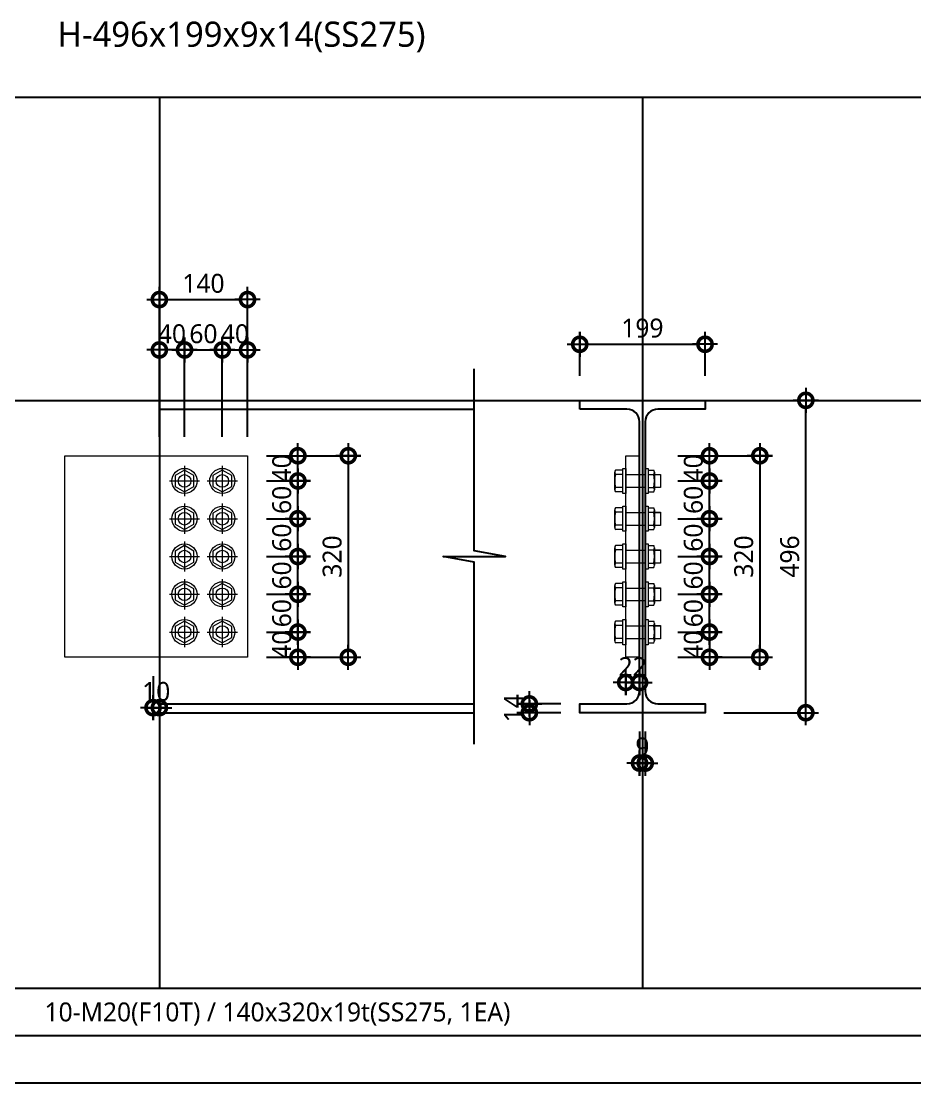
# Model space of a CAD drawing. Header units: millimetres. Extents: x 465 to 8156, y 210 to 5730.
# Drawn here: x 5907 to 7335, y 2125 to 3811 of the extents above; entities that cross this region are included whole.
import ezdxf
from ezdxf.enums import TextEntityAlignment as Align
from ezdxf.lldxf.tags import DXFTag

# ---------------------------------------------------------------- set-up
doc = ezdxf.new("R2010")
doc.units = ezdxf.units.MM
doc.header["$LTSCALE"] = 10
doc.layers.get('Defpoints').update_dxf_attribs({"color": 137})
for name, color, linetype, lineweight in [('Anchor Bolt', 4, 'Continuous', 0), ('Plate', 3, 'Continuous', 0), ('Steel-Hidden', 2, 'DASHED0', 0)]:
    doc.layers.add(name, color=color, linetype=linetype, lineweight=lineweight)
for name, color, linetype in [('DIM', 7, 'Continuous'), ('STEEL', 4, 'Continuous'), ('SYM', 6, 'Continuous'), ('TABLE', 7, 'Continuous'), ('TEXT', 3, 'Continuous')]:
    doc.layers.add(name, color=color, linetype=linetype)
doc.layers.add('TEMP', color=171, linetype='Continuous', plot=False)
doc.styles.add('S1', font='malgun.ttf')
doc.styles.add('스타일1', font='malgun.ttf')
tags = doc.linetypes.add('DASHED0', pattern=[1, 0.5, -0.5]).pattern_tags.tags
tags[6:7] = [DXFTag(74, 4), DXFTag(75, 0), DXFTag(340, '0'), DXFTag(46, 0.0), DXFTag(50, 0.0), DXFTag(44, 0.0), DXFTag(45, 0.0)]
tags[4:5] = [DXFTag(74, 4), DXFTag(75, 0), DXFTag(340, '0'), DXFTag(46, 0.0), DXFTag(50, 0.0), DXFTag(44, 0.0), DXFTag(45, 0.0)]
doc.dimstyles.new('CJA-10', dxfattribs={"dimscale": 10, "dimtxt": 3, "dimasz": 1, "dimexe": 2, "dimexo": 3, "dimgap": 1, "dimtad": 1, "dimdec": 0, "dimzin": 1, "dimdsep": 46, "dimlunit": 6, "dimtxsty": '스타일1', "dimblk": 'GAUN-DOT', "dimcen": -2, "dimdle": 2, "dimclrd": 256, "dimclre": 256, "dimclrt": 3, "dimadec": 0, "dimazin": 0, "dimtfac": 1, "dimtdec": 0, "dimtix": 1, "dimtmove": 2, "dimatfit": 3, "dimldrblk": 'DOTSMALL', "dimfxl": 1, "dimtolj": 1, "dimtzin": 1, "dimarcsym": 0})

# ---------------------------------------------------------------- blocks, each defined once
blk = doc.blocks.new('HEADED_HT_BOLT-PLAN-M20F10T')
at = {"layer": 'Anchor Bolt', "color": 1}
for p, q in [((0, 24), (0, -24)), ((-24, 0), (24, 0))]:
    blk.add_line(p, q, dxfattribs=at)
at = {"layer": 'Anchor Bolt'}
blk.add_lwpolyline([(0, 17.3), (-15, 8.7), (-15, -8.7), (0, -17.3), (15, -8.7), (15, 8.7), (0, 17.3)], dxfattribs=at)
at = {"layer": 'Anchor Bolt', "color": 8}
blk.add_circle((0, 0), 20, dxfattribs=at)
at = {"layer": 'Anchor Bolt'}
blk.add_circle((0, 0), 10, dxfattribs=at)
blk = doc.blocks.new('HEADED_HT_BOLT-HEAD-M20')
for p, q in [((-13.9, 17.5), (13.9, 17.5)), ((-20, 0), (-20, 4.5)), ((-20, 4.5), (20, 4.5)), ((20, 0), (-20, 0)), ((-17.3, 4.5), (-17.3, 16.2)), ((-17.3, 4.5), (17.3, 4.5)), ((-10.4, 4.5), (-10.4, 16.2)), ((10.4, 4.5), (10.4, 16.2)), ((17.3, 4.5), (17.3, 16.2)), ((20, 4.5), (20, 0))]:
    blk.add_line(p, q)
for centre, radius, start, end in [((-13.9, 12.2), 5.27, 48.86, 131.14), ((0, -24.7), 42.2, 75.7395, 104.2605), ((13.9, 12.2), 5.27, 48.86, 131.14)]:
    blk.add_arc(centre, radius, start, end)
blk = doc.blocks.new('HEADED_HT_BOLT-TAIL-M20')
for p, q in [((-10.5, 24), (-10, 24.5)), ((-10.5, 14.5), (-10.5, 24)), ((-10.5, 24), (10.5, 24)), ((-10, 24.5), (10, 24.5)), ((-10, 14.5), (-10, 24.5)), ((10, 24.5), (10.5, 24)), ((10, 14.5), (10, 24.5)), ((10.5, 24), (10.5, 14.5)), ((-20, 0), (-20, 4.5)), ((-20, 4.5), (20, 4.5)), ((20, 0), (-20, 0)), ((-17.3, 4.5), (-17.3, 13.5)), ((-17.3, 4.5), (17.3, 4.5)), ((-13.9, 14.5), (13.9, 14.5)), ((-10.4, 4.5), (-10.4, 13.5)), ((10.4, 4.5), (10.4, 13.5)), ((17.3, 4.5), (17.3, 13.5)), ((20, 4.5), (20, 0))]:
    blk.add_line(p, q)
for centre, radius, start, end in [((-13.9, 8), 6.5, 57.7958, 122.2042), ((0, -40), 54.5, 79.0073, 100.9927), ((13.9, 8), 6.5, 57.7958, 122.2042)]:
    blk.add_arc(centre, radius, start, end)
blk = doc.blocks.new('GAUN-DOT')
at = {"linetype": 'ByBlock'}
for p, q in [((0, -2), (0, 2)), ((2, 0), (-2, 0))]:
    blk.add_line(p, q, dxfattribs=at)
at = {"const_width": 2.25}
blk.add_lwpolyline([(0, 0.28125, 1), (0, -0.28125, 1)], format="xyb", close=True, dxfattribs=at)
blk = doc.blocks.new('*D153')
at = {"layer": 'Defpoints', "color": 0, "transparency": 16777216}
for p in [(6266, 2840.6), (6266, 2800.6), (6346, 2800.6)]:
    blk.add_point(p, dxfattribs=at)
at = {"layer": 'DIM', "lineweight": -2, "transparency": 16777216}
for p, q in [((6346, 2850.6), (6346, 2860.6)), ((6296, 2840.6), (6366, 2840.6)), ((6346, 2840.6), (6346, 2800.6)), ((6296, 2800.6), (6366, 2800.6)), ((6346, 2790.6), (6346, 2780.6))]:
    blk.add_line(p, q, dxfattribs=at)
at = {"layer": 'DIM', "lineweight": -2, "transparency": 16777216, "xscale": 10, "yscale": 10, "zscale": 10}
for p, rotation in [((6346, 2840.6), 270), ((6346, 2800.6), 90)]:
    blk.add_blockref('GAUN-DOT', p, dxfattribs=dict(at, rotation=rotation))
at = {"layer": 'DIM', "color": 3, "transparency": 16777216, "insert": (6320.5, 2820.6), "char_height": 30, "attachment_point": 5, "rotation": 90, "style": '스타일1'}
blk.add_mtext('\\A1;40', dxfattribs=at)
blk = doc.blocks.new('_DotSmall')
at = {"color": 0, "linetype": 'ByBlock', "const_width": 0.5}
blk.add_lwpolyline([(-0.0625, 0, 1), (0.0625, 0, 1)], format="xyb", close=True, dxfattribs=at)
blk = doc.blocks.new('*D154')
at = {"layer": 'Defpoints', "color": 0, "transparency": 16777216}
for p in [(6266, 2900.6), (6346, 2900.6), (6266, 2840.6)]:
    blk.add_point(p, dxfattribs=at)
at = {"layer": 'DIM', "lineweight": -2, "transparency": 16777216}
for p, q in [((6346, 2910.6), (6346, 2920.6)), ((6296, 2900.6), (6366, 2900.6)), ((6346, 2840.6), (6346, 2900.6)), ((6296, 2840.6), (6366, 2840.6)), ((6346, 2830.6), (6346, 2820.6))]:
    blk.add_line(p, q, dxfattribs=at)
at = {"layer": 'DIM', "lineweight": -2, "transparency": 16777216, "xscale": 10, "yscale": 10, "zscale": 10}
for p, rotation in [((6346, 2900.6), 270), ((6346, 2840.6), 90)]:
    blk.add_blockref('GAUN-DOT', p, dxfattribs=dict(at, rotation=rotation))
at = {"layer": 'DIM', "color": 3, "transparency": 16777216, "insert": (6320.5, 2870.6), "char_height": 30, "attachment_point": 5, "rotation": 90, "style": '스타일1'}
blk.add_mtext('\\A1;60', dxfattribs=at)
blk = doc.blocks.new('*D155')
at = {"layer": 'Defpoints', "color": 0, "transparency": 16777216}
for p in [(6266, 2960.6), (6346, 2960.6), (6266, 2900.6)]:
    blk.add_point(p, dxfattribs=at)
at = {"layer": 'DIM', "lineweight": -2, "transparency": 16777216}
for p, q in [((6346, 2970.6), (6346, 2980.6)), ((6296, 2960.6), (6366, 2960.6)), ((6346, 2900.6), (6346, 2960.6)), ((6296, 2900.6), (6366, 2900.6)), ((6346, 2890.6), (6346, 2880.6))]:
    blk.add_line(p, q, dxfattribs=at)
at = {"layer": 'DIM', "lineweight": -2, "transparency": 16777216, "xscale": 10, "yscale": 10, "zscale": 10}
for p, rotation in [((6346, 2960.6), 270), ((6346, 2900.6), 90)]:
    blk.add_blockref('GAUN-DOT', p, dxfattribs=dict(at, rotation=rotation))
at = {"layer": 'DIM', "color": 3, "transparency": 16777216, "insert": (6320.5, 2930.6), "char_height": 30, "attachment_point": 5, "rotation": 90, "style": '스타일1'}
blk.add_mtext('\\A1;60', dxfattribs=at)
blk = doc.blocks.new('*D156')
at = {"layer": 'Defpoints', "color": 0, "transparency": 16777216}
for p in [(6266, 3020.6), (6346, 3020.6), (6266, 2960.6)]:
    blk.add_point(p, dxfattribs=at)
at = {"layer": 'DIM', "lineweight": -2, "transparency": 16777216}
for p, q in [((6346, 3030.6), (6346, 3040.6)), ((6296, 3020.6), (6366, 3020.6)), ((6346, 2960.6), (6346, 3020.6)), ((6296, 2960.6), (6366, 2960.6)), ((6346, 2950.6), (6346, 2940.6))]:
    blk.add_line(p, q, dxfattribs=at)
at = {"layer": 'DIM', "lineweight": -2, "transparency": 16777216, "xscale": 10, "yscale": 10, "zscale": 10}
for p, rotation in [((6346, 3020.6), 270), ((6346, 2960.6), 90)]:
    blk.add_blockref('GAUN-DOT', p, dxfattribs=dict(at, rotation=rotation))
at = {"layer": 'DIM', "color": 3, "transparency": 16777216, "insert": (6320.5, 2990.6), "char_height": 30, "attachment_point": 5, "rotation": 90, "style": '스타일1'}
blk.add_mtext('\\A1;60', dxfattribs=at)
blk = doc.blocks.new('*D157')
at = {"layer": 'Defpoints', "color": 0, "transparency": 16777216}
for p in [(6266, 3080.6), (6346, 3080.6), (6266, 3020.6)]:
    blk.add_point(p, dxfattribs=at)
at = {"layer": 'DIM', "lineweight": -2, "transparency": 16777216}
for p, q in [((6346, 3090.6), (6346, 3100.6)), ((6296, 3080.6), (6366, 3080.6)), ((6346, 3020.6), (6346, 3080.6)), ((6296, 3020.6), (6366, 3020.6)), ((6346, 3010.6), (6346, 3000.6))]:
    blk.add_line(p, q, dxfattribs=at)
at = {"layer": 'DIM', "lineweight": -2, "transparency": 16777216, "xscale": 10, "yscale": 10, "zscale": 10}
for p, rotation in [((6346, 3080.6), 270), ((6346, 3020.6), 90)]:
    blk.add_blockref('GAUN-DOT', p, dxfattribs=dict(at, rotation=rotation))
at = {"layer": 'DIM', "color": 3, "transparency": 16777216, "insert": (6320.5, 3050.6), "char_height": 30, "attachment_point": 5, "rotation": 90, "style": '스타일1'}
blk.add_mtext('\\A1;60', dxfattribs=at)
blk = doc.blocks.new('*D158')
at = {"layer": 'Defpoints', "color": 0, "transparency": 16777216}
for p in [(6266, 3120.6), (6346, 3120.6), (6266, 3080.6)]:
    blk.add_point(p, dxfattribs=at)
at = {"layer": 'DIM', "lineweight": -2, "transparency": 16777216}
for p, q in [((6346, 3130.6), (6346, 3140.6)), ((6296, 3120.6), (6366, 3120.6)), ((6346, 3080.6), (6346, 3120.6)), ((6296, 3080.6), (6366, 3080.6)), ((6346, 3070.6), (6346, 3060.6))]:
    blk.add_line(p, q, dxfattribs=at)
at = {"layer": 'DIM', "lineweight": -2, "transparency": 16777216, "xscale": 10, "yscale": 10, "zscale": 10}
for p, rotation in [((6346, 3120.6), 270), ((6346, 3080.6), 90)]:
    blk.add_blockref('GAUN-DOT', p, dxfattribs=dict(at, rotation=rotation))
at = {"layer": 'DIM', "color": 3, "transparency": 16777216, "insert": (6320.5, 3100.6), "char_height": 30, "attachment_point": 5, "rotation": 90, "style": '스타일1'}
blk.add_mtext('\\A1;40', dxfattribs=at)
blk = doc.blocks.new('*D159')
at = {"layer": 'Defpoints', "color": 0, "transparency": 16777216}
for p in [(6266, 3120.6), (6266, 2800.6), (6426, 2800.6)]:
    blk.add_point(p, dxfattribs=at)
at = {"layer": 'DIM', "lineweight": -2, "transparency": 16777216}
for p, q in [((6296, 3120.6), (6446, 3120.6)), ((6426, 3110.6), (6426, 2810.6)), ((6296, 2800.6), (6446, 2800.6))]:
    blk.add_line(p, q, dxfattribs=at)
at = {"layer": 'DIM', "lineweight": -2, "transparency": 16777216, "xscale": 10, "yscale": 10, "zscale": 10}
for p, rotation in [((6426, 3120.6), 90), ((6426, 2800.6), 270)]:
    blk.add_blockref('GAUN-DOT', p, dxfattribs=dict(at, rotation=rotation))
at = {"layer": 'DIM', "color": 3, "transparency": 16777216, "insert": (6400.5, 2960.6), "char_height": 30, "attachment_point": 5, "rotation": 90, "style": '스타일1'}
blk.add_mtext('\\A1;320', dxfattribs=at)
blk = doc.blocks.new('*D160')
at = {"layer": 'Defpoints', "color": 0, "transparency": 16777216}
for p in [(6126, 3288.6), (6126, 3120.6), (6166, 3120.6)]:
    blk.add_point(p, dxfattribs=at)
at = {"layer": 'DIM', "lineweight": -2, "transparency": 16777216}
for p, q in [((6126, 3150.6), (6126, 3308.6)), ((6166, 3150.6), (6166, 3308.6)), ((6116, 3288.6), (6106, 3288.6)), ((6166, 3288.6), (6126, 3288.6)), ((6176, 3288.6), (6186, 3288.6))]:
    blk.add_line(p, q, dxfattribs=at)
at = {"layer": 'DIM', "lineweight": -2, "transparency": 16777216, "xscale": 10, "yscale": 10, "zscale": 10}
blk.add_blockref('GAUN-DOT', (6126, 3288.6), dxfattribs=at)
at = {"layer": 'DIM', "lineweight": -2, "transparency": 16777216, "xscale": 10, "yscale": 10, "zscale": 10, "rotation": 180}
blk.add_blockref('GAUN-DOT', (6166, 3288.6), dxfattribs=at)
at = {"layer": 'DIM', "color": 3, "transparency": 16777216, "insert": (6146, 3314.1), "char_height": 30, "attachment_point": 5, "style": '스타일1'}
blk.add_mtext('\\A1;40', dxfattribs=at)
blk = doc.blocks.new('*D161')
at = {"layer": 'Defpoints', "color": 0, "transparency": 16777216}
for p in [(6226, 3288.6), (6166, 3120.6), (6226, 3120.6)]:
    blk.add_point(p, dxfattribs=at)
at = {"layer": 'DIM', "lineweight": -2, "transparency": 16777216}
for p, q in [((6166, 3150.6), (6166, 3308.6)), ((6226, 3150.6), (6226, 3308.6)), ((6156, 3288.6), (6146, 3288.6)), ((6166, 3288.6), (6226, 3288.6)), ((6236, 3288.6), (6246, 3288.6))]:
    blk.add_line(p, q, dxfattribs=at)
at = {"layer": 'DIM', "lineweight": -2, "transparency": 16777216, "xscale": 10, "yscale": 10, "zscale": 10}
blk.add_blockref('GAUN-DOT', (6166, 3288.6), dxfattribs=at)
at = {"layer": 'DIM', "lineweight": -2, "transparency": 16777216, "xscale": 10, "yscale": 10, "zscale": 10, "rotation": 180}
blk.add_blockref('GAUN-DOT', (6226, 3288.6), dxfattribs=at)
at = {"layer": 'DIM', "color": 3, "transparency": 16777216, "insert": (6196, 3314.1), "char_height": 30, "attachment_point": 5, "style": '스타일1'}
blk.add_mtext('\\A1;60', dxfattribs=at)
blk = doc.blocks.new('*D162')
at = {"layer": 'Defpoints', "color": 0, "transparency": 16777216}
for p in [(6266, 3288.6), (6226, 3120.6), (6266, 3120.6)]:
    blk.add_point(p, dxfattribs=at)
at = {"layer": 'DIM', "lineweight": -2, "transparency": 16777216}
for p, q in [((6226, 3150.6), (6226, 3308.6)), ((6266, 3150.6), (6266, 3308.6)), ((6216, 3288.6), (6206, 3288.6)), ((6226, 3288.6), (6266, 3288.6)), ((6276, 3288.6), (6286, 3288.6))]:
    blk.add_line(p, q, dxfattribs=at)
at = {"layer": 'DIM', "lineweight": -2, "transparency": 16777216, "xscale": 10, "yscale": 10, "zscale": 10}
blk.add_blockref('GAUN-DOT', (6226, 3288.6), dxfattribs=at)
at = {"layer": 'DIM', "lineweight": -2, "transparency": 16777216, "xscale": 10, "yscale": 10, "zscale": 10, "rotation": 180}
blk.add_blockref('GAUN-DOT', (6266, 3288.6), dxfattribs=at)
at = {"layer": 'DIM', "color": 3, "transparency": 16777216, "insert": (6246, 3314.1), "char_height": 30, "attachment_point": 5, "style": '스타일1'}
blk.add_mtext('\\A1;40', dxfattribs=at)
blk = doc.blocks.new('*D163')
at = {"layer": 'Defpoints', "color": 0, "transparency": 16777216}
for p in [(6266, 3368.6), (6126, 3120.6), (6266, 3120.6)]:
    blk.add_point(p, dxfattribs=at)
at = {"layer": 'DIM', "lineweight": -2, "transparency": 16777216}
for p, q in [((6126, 3150.6), (6126, 3388.6)), ((6266, 3150.6), (6266, 3388.6)), ((6136, 3368.6), (6256, 3368.6))]:
    blk.add_line(p, q, dxfattribs=at)
at = {"layer": 'DIM', "lineweight": -2, "transparency": 16777216, "xscale": 10, "yscale": 10, "zscale": 10, "rotation": 180}
blk.add_blockref('GAUN-DOT', (6126, 3368.6), dxfattribs=at)
at = {"layer": 'DIM', "lineweight": -2, "transparency": 16777216, "xscale": 10, "yscale": 10, "zscale": 10}
blk.add_blockref('GAUN-DOT', (6266, 3368.6), dxfattribs=at)
at = {"layer": 'DIM', "color": 3, "transparency": 16777216, "insert": (6196, 3394.2), "char_height": 30, "attachment_point": 5, "style": '스타일1'}
blk.add_mtext('\\A1;140', dxfattribs=at)
blk = doc.blocks.new('*D164')
at = {"layer": 'Defpoints', "color": 0, "transparency": 16777216}
for p in [(6116, 2800.6), (6126, 2800.6), (6116, 2720.6)]:
    blk.add_point(p, dxfattribs=at)
at = {"layer": 'DIM', "lineweight": -2, "transparency": 16777216}
for p, q in [((6116, 2770.6), (6116, 2700.6)), ((6126, 2770.6), (6126, 2700.6)), ((6106, 2720.6), (6096, 2720.6)), ((6126, 2720.6), (6116, 2720.6)), ((6136, 2720.6), (6146, 2720.6))]:
    blk.add_line(p, q, dxfattribs=at)
at = {"layer": 'DIM', "lineweight": -2, "transparency": 16777216, "xscale": 10, "yscale": 10, "zscale": 10}
blk.add_blockref('GAUN-DOT', (6116, 2720.6), dxfattribs=at)
at = {"layer": 'DIM', "lineweight": -2, "transparency": 16777216, "xscale": 10, "yscale": 10, "zscale": 10, "rotation": 180}
blk.add_blockref('GAUN-DOT', (6126, 2720.6), dxfattribs=at)
at = {"layer": 'DIM', "color": 3, "transparency": 16777216, "insert": (6121, 2746.2), "char_height": 30, "attachment_point": 5, "style": '스타일1'}
blk.add_mtext('\\A1;10', dxfattribs=at)
blk = doc.blocks.new('*D165')
at = {"layer": 'Defpoints', "color": 0, "transparency": 16777216}
for p in [(6919.5, 2840.6), (6919.5, 2800.6), (6999.5, 2800.6)]:
    blk.add_point(p, dxfattribs=at)
at = {"layer": 'DIM', "lineweight": -2, "transparency": 16777216}
for p, q in [((6999.5, 2850.6), (6999.5, 2860.6)), ((6949.5, 2840.6), (7019.5, 2840.6)), ((6999.5, 2840.6), (6999.5, 2800.6)), ((6949.5, 2800.6), (7019.5, 2800.6)), ((6999.5, 2790.6), (6999.5, 2780.6))]:
    blk.add_line(p, q, dxfattribs=at)
at = {"layer": 'DIM', "lineweight": -2, "transparency": 16777216, "xscale": 10, "yscale": 10, "zscale": 10}
for p, rotation in [((6999.5, 2840.6), 270), ((6999.5, 2800.6), 90)]:
    blk.add_blockref('GAUN-DOT', p, dxfattribs=dict(at, rotation=rotation))
at = {"layer": 'DIM', "color": 3, "transparency": 16777216, "insert": (6974, 2820.6), "char_height": 30, "attachment_point": 5, "rotation": 90, "style": '스타일1'}
blk.add_mtext('\\A1;40', dxfattribs=at)
blk = doc.blocks.new('*D166')
at = {"layer": 'Defpoints', "color": 0, "transparency": 16777216}
for p in [(6919.5, 2900.6), (6999.5, 2900.6), (6919.5, 2840.6)]:
    blk.add_point(p, dxfattribs=at)
at = {"layer": 'DIM', "lineweight": -2, "transparency": 16777216}
for p, q in [((6999.5, 2910.6), (6999.5, 2920.6)), ((6949.5, 2900.6), (7019.5, 2900.6)), ((6999.5, 2840.6), (6999.5, 2900.6)), ((6949.5, 2840.6), (7019.5, 2840.6)), ((6999.5, 2830.6), (6999.5, 2820.6))]:
    blk.add_line(p, q, dxfattribs=at)
at = {"layer": 'DIM', "lineweight": -2, "transparency": 16777216, "xscale": 10, "yscale": 10, "zscale": 10}
for p, rotation in [((6999.5, 2900.6), 270), ((6999.5, 2840.6), 90)]:
    blk.add_blockref('GAUN-DOT', p, dxfattribs=dict(at, rotation=rotation))
at = {"layer": 'DIM', "color": 3, "transparency": 16777216, "insert": (6974, 2870.6), "char_height": 30, "attachment_point": 5, "rotation": 90, "style": '스타일1'}
blk.add_mtext('\\A1;60', dxfattribs=at)
blk = doc.blocks.new('*D167')
at = {"layer": 'Defpoints', "color": 0, "transparency": 16777216}
for p in [(6919.5, 2960.6), (6999.5, 2960.6), (6919.5, 2900.6)]:
    blk.add_point(p, dxfattribs=at)
at = {"layer": 'DIM', "lineweight": -2, "transparency": 16777216}
for p, q in [((6999.5, 2970.6), (6999.5, 2980.6)), ((6949.5, 2960.6), (7019.5, 2960.6)), ((6999.5, 2900.6), (6999.5, 2960.6)), ((6949.5, 2900.6), (7019.5, 2900.6)), ((6999.5, 2890.6), (6999.5, 2880.6))]:
    blk.add_line(p, q, dxfattribs=at)
at = {"layer": 'DIM', "lineweight": -2, "transparency": 16777216, "xscale": 10, "yscale": 10, "zscale": 10}
for p, rotation in [((6999.5, 2960.6), 270), ((6999.5, 2900.6), 90)]:
    blk.add_blockref('GAUN-DOT', p, dxfattribs=dict(at, rotation=rotation))
at = {"layer": 'DIM', "color": 3, "transparency": 16777216, "insert": (6974, 2930.6), "char_height": 30, "attachment_point": 5, "rotation": 90, "style": '스타일1'}
blk.add_mtext('\\A1;60', dxfattribs=at)
blk = doc.blocks.new('*D168')
at = {"layer": 'Defpoints', "color": 0, "transparency": 16777216}
for p in [(6919.5, 3020.6), (6999.5, 3020.6), (6919.5, 2960.6)]:
    blk.add_point(p, dxfattribs=at)
at = {"layer": 'DIM', "lineweight": -2, "transparency": 16777216}
for p, q in [((6999.5, 3030.6), (6999.5, 3040.6)), ((6949.5, 3020.6), (7019.5, 3020.6)), ((6999.5, 2960.6), (6999.5, 3020.6)), ((6949.5, 2960.6), (7019.5, 2960.6)), ((6999.5, 2950.6), (6999.5, 2940.6))]:
    blk.add_line(p, q, dxfattribs=at)
at = {"layer": 'DIM', "lineweight": -2, "transparency": 16777216, "xscale": 10, "yscale": 10, "zscale": 10}
for p, rotation in [((6999.5, 3020.6), 270), ((6999.5, 2960.6), 90)]:
    blk.add_blockref('GAUN-DOT', p, dxfattribs=dict(at, rotation=rotation))
at = {"layer": 'DIM', "color": 3, "transparency": 16777216, "insert": (6974, 2990.6), "char_height": 30, "attachment_point": 5, "rotation": 90, "style": '스타일1'}
blk.add_mtext('\\A1;60', dxfattribs=at)
blk = doc.blocks.new('*D169')
at = {"layer": 'Defpoints', "color": 0, "transparency": 16777216}
for p in [(6919.5, 3080.6), (6999.5, 3080.6), (6919.5, 3020.6)]:
    blk.add_point(p, dxfattribs=at)
at = {"layer": 'DIM', "lineweight": -2, "transparency": 16777216}
for p, q in [((6999.5, 3090.6), (6999.5, 3100.6)), ((6949.5, 3080.6), (7019.5, 3080.6)), ((6999.5, 3020.6), (6999.5, 3080.6)), ((6949.5, 3020.6), (7019.5, 3020.6)), ((6999.5, 3010.6), (6999.5, 3000.6))]:
    blk.add_line(p, q, dxfattribs=at)
at = {"layer": 'DIM', "lineweight": -2, "transparency": 16777216, "xscale": 10, "yscale": 10, "zscale": 10}
for p, rotation in [((6999.5, 3080.6), 270), ((6999.5, 3020.6), 90)]:
    blk.add_blockref('GAUN-DOT', p, dxfattribs=dict(at, rotation=rotation))
at = {"layer": 'DIM', "color": 3, "transparency": 16777216, "insert": (6974, 3050.6), "char_height": 30, "attachment_point": 5, "rotation": 90, "style": '스타일1'}
blk.add_mtext('\\A1;60', dxfattribs=at)
blk = doc.blocks.new('*D170')
at = {"layer": 'Defpoints', "color": 0, "transparency": 16777216}
for p in [(6919.5, 3120.6), (6999.5, 3120.6), (6919.5, 3080.6)]:
    blk.add_point(p, dxfattribs=at)
at = {"layer": 'DIM', "lineweight": -2, "transparency": 16777216}
for p, q in [((6999.5, 3130.6), (6999.5, 3140.6)), ((6949.5, 3120.6), (7019.5, 3120.6)), ((6999.5, 3080.6), (6999.5, 3120.6)), ((6949.5, 3080.6), (7019.5, 3080.6)), ((6999.5, 3070.6), (6999.5, 3060.6))]:
    blk.add_line(p, q, dxfattribs=at)
at = {"layer": 'DIM', "lineweight": -2, "transparency": 16777216, "xscale": 10, "yscale": 10, "zscale": 10}
for p, rotation in [((6999.5, 3120.6), 270), ((6999.5, 3080.6), 90)]:
    blk.add_blockref('GAUN-DOT', p, dxfattribs=dict(at, rotation=rotation))
at = {"layer": 'DIM', "color": 3, "transparency": 16777216, "insert": (6974, 3100.6), "char_height": 30, "attachment_point": 5, "rotation": 90, "style": '스타일1'}
blk.add_mtext('\\A1;40', dxfattribs=at)
blk = doc.blocks.new('*D171')
at = {"layer": 'Defpoints', "color": 0, "transparency": 16777216}
for p in [(6919.5, 3120.6), (6919.5, 2800.6), (7079.5, 2800.6)]:
    blk.add_point(p, dxfattribs=at)
at = {"layer": 'DIM', "lineweight": -2, "transparency": 16777216}
for p, q in [((6949.5, 3120.6), (7099.5, 3120.6)), ((7079.5, 3110.6), (7079.5, 2810.6)), ((6949.5, 2800.6), (7099.5, 2800.6))]:
    blk.add_line(p, q, dxfattribs=at)
at = {"layer": 'DIM', "lineweight": -2, "transparency": 16777216, "xscale": 10, "yscale": 10, "zscale": 10}
for p, rotation in [((7079.5, 3120.6), 90), ((7079.5, 2800.6), 270)]:
    blk.add_blockref('GAUN-DOT', p, dxfattribs=dict(at, rotation=rotation))
at = {"layer": 'DIM', "color": 3, "transparency": 16777216, "insert": (7054, 2960.6), "char_height": 30, "attachment_point": 5, "rotation": 90, "style": '스타일1'}
blk.add_mtext('\\A1;320', dxfattribs=at)
blk = doc.blocks.new('*D172')
at = {"layer": 'Defpoints', "color": 0, "transparency": 16777216}
for p in [(6866.5, 2800.6), (6888.5, 2800.6), (6866.5, 2760.6)]:
    blk.add_point(p, dxfattribs=at)
at = {"layer": 'DIM', "lineweight": -2, "transparency": 16777216}
for p, q in [((6866.5, 2770.6), (6866.5, 2740.6)), ((6888.5, 2770.6), (6888.5, 2740.6)), ((6856.5, 2760.6), (6846.5, 2760.6)), ((6888.5, 2760.6), (6866.5, 2760.6)), ((6898.5, 2760.6), (6908.5, 2760.6))]:
    blk.add_line(p, q, dxfattribs=at)
at = {"layer": 'DIM', "lineweight": -2, "transparency": 16777216, "xscale": 10, "yscale": 10, "zscale": 10}
blk.add_blockref('GAUN-DOT', (6866.5, 2760.6), dxfattribs=at)
at = {"layer": 'DIM', "lineweight": -2, "transparency": 16777216, "xscale": 10, "yscale": 10, "zscale": 10, "rotation": 180}
blk.add_blockref('GAUN-DOT', (6888.5, 2760.6), dxfattribs=at)
at = {"layer": 'DIM', "color": 3, "transparency": 16777216, "insert": (6877.5, 2785.8), "char_height": 30, "attachment_point": 5, "style": '스타일1'}
blk.add_mtext('\\A1;22', dxfattribs=at)
blk = doc.blocks.new('*D173')
at = {"layer": 'Defpoints', "color": 0, "transparency": 16777216}
for p in [(6992.5, 3297.6), (6793.5, 3217.6), (6992.5, 3217.6)]:
    blk.add_point(p, dxfattribs=at)
at = {"layer": 'DIM', "lineweight": -2, "transparency": 16777216}
for p, q in [((6793.5, 3247.6), (6793.5, 3317.6)), ((6992.5, 3247.6), (6992.5, 3317.6)), ((6803.5, 3297.6), (6982.5, 3297.6))]:
    blk.add_line(p, q, dxfattribs=at)
at = {"layer": 'DIM', "lineweight": -2, "transparency": 16777216, "xscale": 10, "yscale": 10, "zscale": 10, "rotation": 180}
blk.add_blockref('GAUN-DOT', (6793.5, 3297.6), dxfattribs=at)
at = {"layer": 'DIM', "lineweight": -2, "transparency": 16777216, "xscale": 10, "yscale": 10, "zscale": 10}
blk.add_blockref('GAUN-DOT', (6992.5, 3297.6), dxfattribs=at)
at = {"layer": 'DIM', "color": 3, "transparency": 16777216, "insert": (6893, 3323.2), "char_height": 30, "attachment_point": 5, "style": '스타일1'}
blk.add_mtext('\\A1;199', dxfattribs=at)
blk = doc.blocks.new('*D174')
at = {"layer": 'Defpoints', "color": 0, "transparency": 16777216}
for p in [(6992.5, 3208.6), (7152.5, 3208.6), (6992.5, 2712.6)]:
    blk.add_point(p, dxfattribs=at)
at = {"layer": 'DIM', "lineweight": -2, "transparency": 16777216}
for p, q in [((7022.5, 3208.6), (7172.5, 3208.6)), ((7152.5, 2722.6), (7152.5, 3198.6)), ((7022.5, 2712.6), (7172.5, 2712.6))]:
    blk.add_line(p, q, dxfattribs=at)
at = {"layer": 'DIM', "lineweight": -2, "transparency": 16777216, "xscale": 10, "yscale": 10, "zscale": 10}
for p, rotation in [((7152.5, 3208.6), 90), ((7152.5, 2712.6), 270)]:
    blk.add_blockref('GAUN-DOT', p, dxfattribs=dict(at, rotation=rotation))
at = {"layer": 'DIM', "color": 3, "transparency": 16777216, "insert": (7127, 2960.6), "char_height": 30, "attachment_point": 5, "rotation": 90, "style": '스타일1'}
blk.add_mtext('\\A1;496', dxfattribs=at)
blk = doc.blocks.new('*D175')
at = {"layer": 'Defpoints', "color": 0, "transparency": 16777216}
for p in [(6793.5, 2726.6), (6713.5, 2712.6), (6793.5, 2712.6)]:
    blk.add_point(p, dxfattribs=at)
at = {"layer": 'DIM', "lineweight": -2, "transparency": 16777216}
for p, q in [((6713.5, 2736.6), (6713.5, 2746.6)), ((6763.5, 2726.6), (6693.5, 2726.6)), ((6713.5, 2726.6), (6713.5, 2712.6)), ((6763.5, 2712.6), (6693.5, 2712.6)), ((6713.5, 2702.6), (6713.5, 2692.6))]:
    blk.add_line(p, q, dxfattribs=at)
at = {"layer": 'DIM', "lineweight": -2, "transparency": 16777216, "xscale": 10, "yscale": 10, "zscale": 10}
for p, rotation in [((6713.5, 2726.6), 270), ((6713.5, 2712.6), 90)]:
    blk.add_blockref('GAUN-DOT', p, dxfattribs=dict(at, rotation=rotation))
at = {"layer": 'DIM', "color": 3, "transparency": 16777216, "insert": (6688.2, 2719.6), "char_height": 30, "attachment_point": 5, "rotation": 90, "style": '스타일1'}
blk.add_mtext('\\A1;14', dxfattribs=at)
blk = doc.blocks.new('*D176')
at = {"layer": 'Defpoints', "color": 0, "transparency": 16777216}
for p in [(6888.5, 2712.6), (6897.5, 2712.6), (6897.5, 2632.6)]:
    blk.add_point(p, dxfattribs=at)
at = {"layer": 'DIM', "lineweight": -2, "transparency": 16777216}
for p, q in [((6888.5, 2682.6), (6888.5, 2612.6)), ((6897.5, 2682.6), (6897.5, 2612.6)), ((6878.5, 2632.6), (6868.5, 2632.6)), ((6888.5, 2632.6), (6897.5, 2632.6)), ((6907.5, 2632.6), (6917.5, 2632.6))]:
    blk.add_line(p, q, dxfattribs=at)
at = {"layer": 'DIM', "lineweight": -2, "transparency": 16777216, "xscale": 10, "yscale": 10, "zscale": 10}
blk.add_blockref('GAUN-DOT', (6888.5, 2632.6), dxfattribs=at)
at = {"layer": 'DIM', "lineweight": -2, "transparency": 16777216, "xscale": 10, "yscale": 10, "zscale": 10, "rotation": 180}
blk.add_blockref('GAUN-DOT', (6897.5, 2632.6), dxfattribs=at)
at = {"layer": 'DIM', "color": 3, "transparency": 16777216, "insert": (6893, 2658.1), "char_height": 30, "attachment_point": 5, "style": '스타일1'}
blk.add_mtext('\\A1;9', dxfattribs=at)

msp = doc.modelspace()

# ---------------------------------------------------------------- linework, layer by layer
at = {"layer": 'Anchor Bolt', "linetype": 'DASHED0'}
for p, q in [((6866.5, 3090.6), (6897.5, 3090.6)), ((6866.5, 3090.6), (6897.5, 3090.6)), ((6866.5, 3070.6), (6897.5, 3070.6)), ((6866.5, 3070.6), (6897.5, 3070.6)), ((6866.5, 3030.6), (6897.5, 3030.6)), ((6866.5, 3030.6), (6897.5, 3030.6)), ((6866.5, 3010.6), (6897.5, 3010.6)), ((6866.5, 3010.6), (6897.5, 3010.6)), ((6866.5, 2970.6), (6897.5, 2970.6)), ((6866.5, 2970.6), (6897.5, 2970.6)), ((6866.5, 2950.6), (6897.5, 2950.6)), ((6866.5, 2950.6), (6897.5, 2950.6)), ((6866.5, 2910.6), (6897.5, 2910.6)), ((6866.5, 2910.6), (6897.5, 2910.6)), ((6866.5, 2890.6), (6897.5, 2890.6)), ((6866.5, 2890.6), (6897.5, 2890.6)), ((6866.5, 2850.6), (6897.5, 2850.6)), ((6866.5, 2850.6), (6897.5, 2850.6)), ((6866.5, 2830.6), (6897.5, 2830.6)), ((6866.5, 2830.6), (6897.5, 2830.6))]:
    msp.add_line(p, q, dxfattribs=at)
at = {"layer": 'Plate'}
for points in [[(5976, 2800.6), (5976, 3120.6), (6266, 3120.6), (6266, 2800.6), (5976, 2800.6)], [(6888.5, 2800.6), (6866.5, 2800.6), (6866.5, 3120.6), (6888.5, 3120.6)]]:
    msp.add_lwpolyline(points, dxfattribs=at)
at = {"layer": 'STEEL'}
for p, q in [((6126, 3208.6), (6626, 3208.6)), ((6126, 3208.6), (6126, 3120.6)), ((6126, 3194.6), (6626, 3194.6)), ((6126, 2800.6), (6126, 2712.6)), ((6126, 2726.6), (6626, 2726.6)), ((6126, 2712.6), (6626, 2712.6))]:
    msp.add_line(p, q, dxfattribs=at)
msp.add_lwpolyline([(6793.5, 3194.6), (6793.5, 3208.6), (6992.5, 3208.6), (6992.5, 3194.6), (6917.5, 3194.6, 0.414214), (6897.5, 3174.6), (6897.5, 2746.6, 0.414214), (6917.5, 2726.6), (6992.5, 2726.6), (6992.5, 2712.6), (6793.5, 2712.6), (6793.5, 2726.6), (6868.5, 2726.6, 0.414214), (6888.5, 2746.6), (6888.5, 3174.6, 0.414214), (6868.5, 3194.6), (6793.5, 3194.6)], format="xyb", dxfattribs=at)
at = {"layer": 'Steel-Hidden'}
msp.add_line((6126, 3120.6), (6126, 2800.6), dxfattribs=at)
at = {"layer": 'SYM'}
msp.add_lwpolyline([(6626, 2662.6), (6626, 2951.6), (6576.4, 2960.6), (6675.6, 2960.6), (6626, 2969.6), (6626, 3258.6)], dxfattribs=at)
at = {"layer": 'TABLE', "color": 4}
msp.add_line((465, 3690), (7335, 3690), dxfattribs=at)
at = {"layer": 'TABLE', "color": 6}
for p, q in [((5617.5, 2275), (7335, 2275)), ((5617.5, 2200), (7335, 2200)), ((5617.5, 2125), (7335, 2125))]:
    msp.add_line(p, q, dxfattribs=at)
at = {"layer": 'TEMP'}
for p, q in [((6126, 3690), (6126, 2275)), ((6893, 3690), (6893, 2275)), ((465, 3208.6), (7335, 3208.6))]:
    msp.add_line(p, q, dxfattribs=at)

# ---------------------------------------------------------------- block references
at = {"layer": 'Anchor Bolt'}
for p in [(6166, 3080.6), (6226, 3080.6), (6166, 3020.6), (6226, 3020.6), (6166, 2960.6), (6226, 2960.6), (6166, 2900.6), (6226, 2900.6), (6166, 2840.6), (6226, 2840.6)]:
    msp.add_blockref('HEADED_HT_BOLT-PLAN-M20F10T', p, dxfattribs=at)
for name, p, rotation in [('HEADED_HT_BOLT-HEAD-M20', (6866.5, 3080.6), 90), ('HEADED_HT_BOLT-HEAD-M20', (6866.5, 3080.6), 90), ('HEADED_HT_BOLT-TAIL-M20', (6897.5, 3080.6), 270), ('HEADED_HT_BOLT-TAIL-M20', (6897.5, 3080.6), 270), ('HEADED_HT_BOLT-HEAD-M20', (6866.5, 3020.6), 90), ('HEADED_HT_BOLT-HEAD-M20', (6866.5, 3020.6), 90), ('HEADED_HT_BOLT-TAIL-M20', (6897.5, 3020.6), 270), ('HEADED_HT_BOLT-TAIL-M20', (6897.5, 3020.6), 270), ('HEADED_HT_BOLT-HEAD-M20', (6866.5, 2960.6), 90), ('HEADED_HT_BOLT-HEAD-M20', (6866.5, 2960.6), 90), ('HEADED_HT_BOLT-TAIL-M20', (6897.5, 2960.6), 270), ('HEADED_HT_BOLT-TAIL-M20', (6897.5, 2960.6), 270), ('HEADED_HT_BOLT-HEAD-M20', (6866.5, 2900.6), 90), ('HEADED_HT_BOLT-HEAD-M20', (6866.5, 2900.6), 90), ('HEADED_HT_BOLT-TAIL-M20', (6897.5, 2900.6), 270), ('HEADED_HT_BOLT-TAIL-M20', (6897.5, 2900.6), 270), ('HEADED_HT_BOLT-HEAD-M20', (6866.5, 2840.6), 90), ('HEADED_HT_BOLT-HEAD-M20', (6866.5, 2840.6), 90), ('HEADED_HT_BOLT-TAIL-M20', (6897.5, 2840.6), 270), ('HEADED_HT_BOLT-TAIL-M20', (6897.5, 2840.6), 270)]:
    msp.add_blockref(name, p, dxfattribs=dict(at, rotation=rotation))

# ---------------------------------------------------------------- texts
at = {"layer": 'TEXT', "linetype": 'ByBlock', "style": '스타일1'}
msp.add_text('H-496x199x9x14(SS275)', height=40, dxfattribs=at).set_placement((5964.5, 3790), align=Align.MIDDLE_LEFT)
at = {"layer": 'TEXT', "style": 'S1'}
msp.add_text('10-M20(F10T) / 140x320x19t(SS275, 1EA)', height=30, dxfattribs=at).set_placement((5943.7, 2237.5), align=Align.MIDDLE_LEFT)

# ---------------------------------------------------------------- dimensions: what is measured, and where the dimension line sits
at = {"layer": 'DIM'}
for p1, p2, distance, picture, middle in [((6126, 3120.6), (6266, 3120.6), 248, '*D163', (6196, 3394.2)), ((6793.5, 3217.6), (6992.5, 3217.6), 80, '*D173', (6893, 3323.2)), ((6166, 3120.6), (6126, 3120.6), -168, '*D160', (6146, 3314.1)), ((6166, 3120.6), (6226, 3120.6), 168, '*D161', (6196, 3314.1)), ((6226, 3120.6), (6266, 3120.6), 168, '*D162', (6246, 3314.1)), ((6992.5, 2712.6), (6992.5, 3208.6), -160, '*D174', (7127, 2960.6)), ((6266, 3080.6), (6266, 3120.6), -80, '*D158', (6320.5, 3100.6)), ((6266, 3120.6), (6266, 2800.6), 160, '*D159', (6400.5, 2960.6)), ((6919.5, 3080.6), (6919.5, 3120.6), -80, '*D170', (6974, 3100.6)), ((6919.5, 3120.6), (6919.5, 2800.6), 160, '*D171', (7054, 2960.6)), ((6266, 3020.6), (6266, 3080.6), -80, '*D157', (6320.5, 3050.6)), ((6919.5, 3020.6), (6919.5, 3080.6), -80, '*D169', (6974, 3050.6)), ((6266, 2960.6), (6266, 3020.6), -80, '*D156', (6320.5, 2990.6)), ((6919.5, 2960.6), (6919.5, 3020.6), -80, '*D168', (6974, 2990.6)), ((6266, 2900.6), (6266, 2960.6), -80, '*D155', (6320.5, 2930.6)), ((6919.5, 2900.6), (6919.5, 2960.6), -80, '*D167', (6974, 2930.6)), ((6266, 2840.6), (6266, 2900.6), -80, '*D154', (6320.5, 2870.6)), ((6919.5, 2840.6), (6919.5, 2900.6), -80, '*D166', (6974, 2870.6)), ((6266, 2840.6), (6266, 2800.6), 80, '*D153', (6320.5, 2820.6)), ((6919.5, 2840.6), (6919.5, 2800.6), 80, '*D165', (6974, 2820.6)), ((6126, 2800.6), (6116, 2800.6), 80, '*D164', (6121, 2746.2)), ((6888.5, 2800.6), (6866.5, 2800.6), 40, '*D172', (6877.5, 2785.8)), ((6793.5, 2726.6), (6793.5, 2712.6), -80, '*D175', (6688.2, 2719.6)), ((6888.5, 2712.6), (6897.5, 2712.6), -80, '*D176', (6893, 2658.1))]:
    dim = msp.add_aligned_dim(p1=p1, p2=p2, distance=distance, dimstyle='CJA-10', dxfattribs=at)
    dim.commit()
    dim.dimension.update_dxf_attribs({"geometry": picture, "text_midpoint": middle})

doc.saveas('drawing.dxf')
